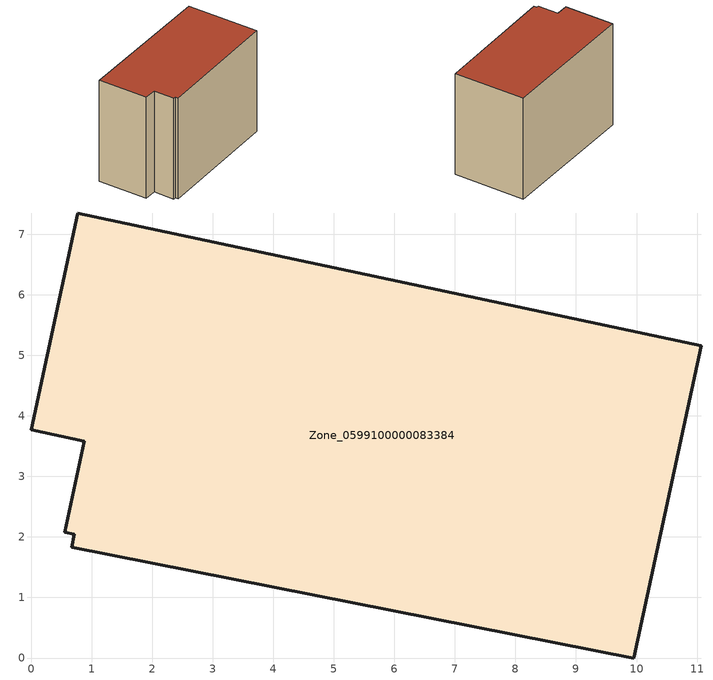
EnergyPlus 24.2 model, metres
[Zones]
Zone_0599100000083384
 floor ground (C_G): 11.07,5.16 9.95,0 0.67,1.83 0.71,2.04 0.56,2.08 0.88,3.58 0,3.77 0.77,7.35 z0
 wall outside (C_F): 9.95,0 11.07,5.16 0.77,7.35 0,3.77 0.88,3.58 0.56,2.08 0.71,2.04 0.67,1.83 9.95,0 z0:7.75
 roof outside (C_R): 0.56,2.08 0.71,2.04 0.67,1.83 9.95,0 11.07,5.16 0.77,7.35 0,3.77 0.88,3.58 z7.75
[BUILDING]
Pand.0599100000083384: North Axis=0; Terrain=City; Loads Convergence Tolerance Value=0.04; Temperature Convergence Tolerance Value=0.4; Solar Distribution=FullExterior; Maximum Number of Warmup Days=25; Minimum Number of Warmup Days=1
[Site:Location]
Rotterdam.The.Hague.AP_ZH_NLD Design_Conditions: Latitude=51.96; Longitude=4.45; Time Zone=1; Elevation=-4.5
[SITE:GROUNDTEMPERATURE:BUILDINGSURFACE]
18, 18, 18, 18, 18, 18, 18, 18, 18, 18, 18, 18
[MATERIAL] Thermal Absorptance=0.9; Solar Absorptance=0.7; Visible Absorptance=0.7
Name | Roughness | Thickness | Conductivity | Density | Specific Heat
G.TI.1975-1991 | MediumSmooth | 0.15 | 0.288461 | 540 | 1210
F.TI.1975-1991 | Rough | 0.3 | 0.230769 | 1920 | 840
R.TI.1975-1991 | MediumRough | 0.2 | 0.153846 | 1500 | 1000
[CONSTRUCTION]
C_G: G.TI.1975-1991
C_F: F.TI.1975-1991
C_R: R.TI.1975-1991
[ZONE]
Zone_0599100000083384: Type=1; Multiplier=1; Ceiling Height=Autocalculate; Volume=Autocalculate; Floor Area=autocalculate; Part of Total Floor Area=Yes
[ZONEINFILTRATION:DESIGNFLOWRATE]
Infil_Zone_0599100000083384: Zone or ZoneList or Space or SpaceList=Zone_0599100000083384; Schedule=AlwaysOn; Design Flow Rate Calculation Method=Flow/Area; Flow Rate per Floor Area=0.003; Constant Term Coefficient=1; Temperature Term Coefficient=0; Velocity Term Coefficient=0; Velocity Squared Term Coefficient=0
[HVACTEMPLATE:ZONE:IDEALLOADSAIRSYSTEM]
Zone_0599100000083384: Maximum Heating Supply Air Temperature=50; Minimum Cooling Supply Air Temperature=13; Maximum Heating Supply Air Humidity Ratio=0.0156; Minimum Cooling Supply Air Humidity Ratio=0.0077; Heating Limit=NoLimit; Cooling Limit=NoLimit; Dehumidification Control Type=ConstantSensibleHeatRatio; Cooling Sensible Heat Ratio=0.7; Dehumidification Setpoint=60; Humidification Control Type=None; Humidification Setpoint=30; Outdoor Air Method=None; Outdoor Air Flow Rate per Person=0.00944; Outdoor Air Flow Rate per Zone Floor Area=0; Outdoor Air Flow Rate per Zone=0; Demand Controlled Ventilation Type=None; Outdoor Air Economizer Type=NoEconomizer; Heat Recovery Type=None; Sensible Heat Recovery Effectiveness=0.7; Latent Heat Recovery Effectiveness=0.65
[ZONECONTROL:THERMOSTAT]
ThermostatControl_Zone_0599100000083384: Zone or ZoneList=Zone_0599100000083384; Control Type Schedule=DualSetpointControlType; Control 1=Thermostat_Zone_0599100000083384; Temperature Difference Between Cutout And Setpoint=0
[THERMOSTATSETPOINT:DUALSETPOINT]
Thermostat_Zone_0599100000083384: Heating Setpoint Temperature Schedule=HeatingSetpoint_Zone_0599100000083384; Cooling Setpoint Temperature Schedule=CoolingSetpoint_Zone_0599100000083384
[SCHEDULE:COMPACT]
HeatingSetpoint_Zone_0599100000083384: Through: 12/31, For: AllDays, Until: 24:00, 21
CoolingSetpoint_Zone_0599100000083384: Through: 12/31, For: AllDays, Until: 24:00, 24
DualSetpointControlType: Through: 12/31, For: AllDays, Until: 24:00, 4
AlwaysOn: Through: 12/31, For: AllDays, Until: 24:00, 1
